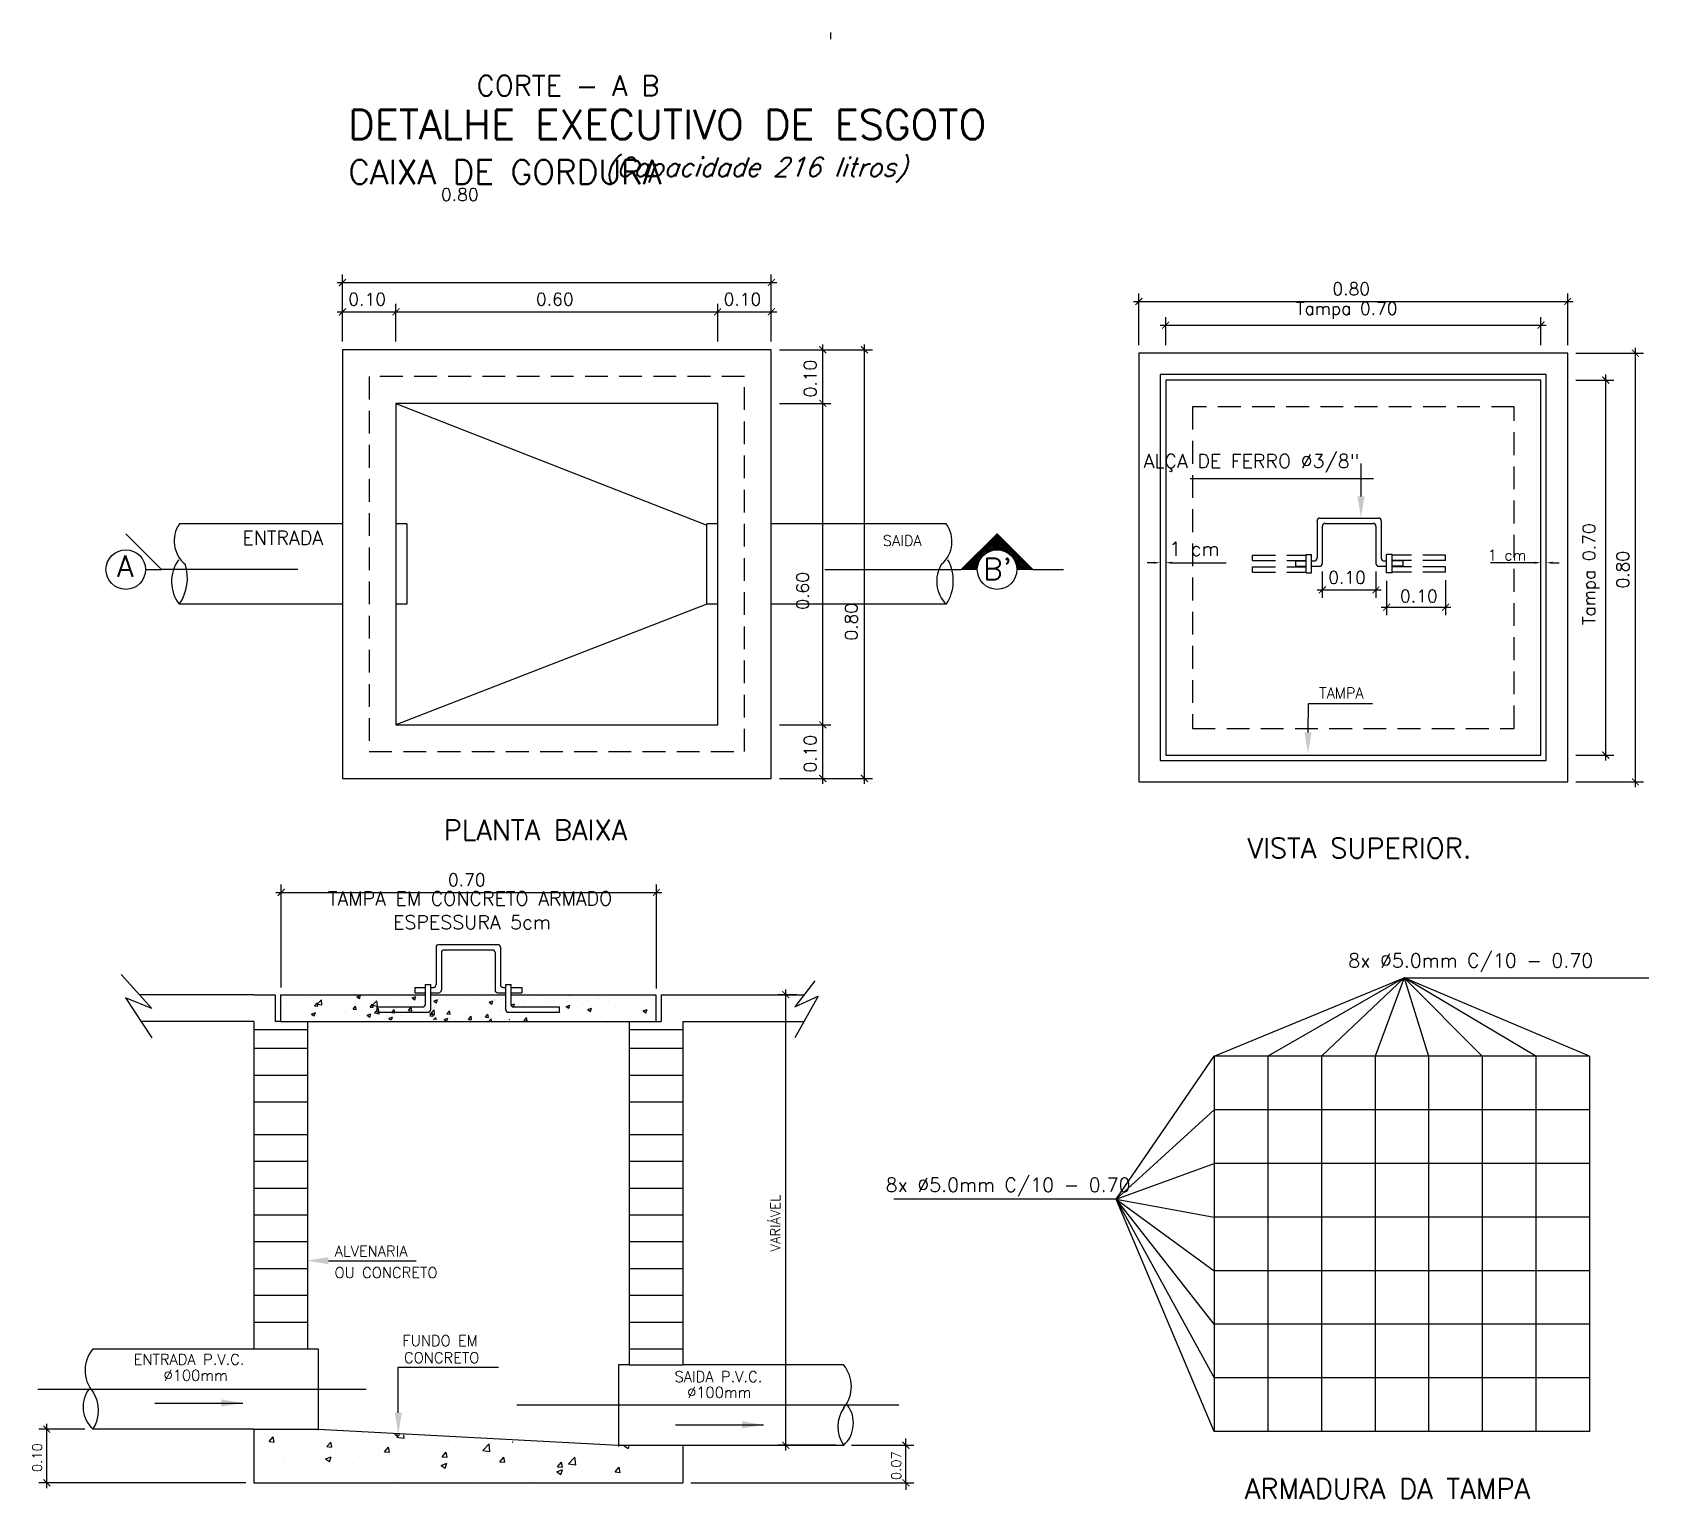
# Model space of a CAD drawing. Header units: millimetres. Extents: x 2993 to 6523, y 1057 to 2221.
# Drawn here: x 3041.17 to 3058.91, y 1082.82 to 1098.92 of the extents above; entities that cross this region are included whole.
import ezdxf
from ezdxf.enums import TextEntityAlignment as Align

# ---------------------------------------------------------------- set-up
doc = ezdxf.new("R2010")
doc.units = ezdxf.units.MM
doc.linetypes.add('CENTER2', pattern=[28.575, 19.05, -3.175, 3.175, -3.175])
doc.linetypes.add('HIDDEN', pattern=[0.375, 0.25, -0.125])
for name, color, linetype in [('A-LAYOUT', 7, 'Continuous'), ('DETALLHES_CAIXAS', 6, 'Continuous'), ('TXT_1', 2, 'Continuous'), ('TXT_2', 6, 'Continuous')]:
    doc.layers.add(name, color=color, linetype=linetype)
doc.styles.add('ADITIVOCAD', font='ROMANS.shx')
doc.styles.add('ROMANS', font='romans')

# ---------------------------------------------------------------- blocks, each defined once
blk = doc.blocks.new('*X131')
at = {"color": 0}
for p, q in [((101.59, 65.457), (101.923, 65.79)), ((101.608, 65.457), (101.932, 65.781)), ((101.626, 65.457), (101.941, 65.772)), ((101.643, 65.457), (101.95, 65.763)), ((101.661, 65.457), (101.958, 65.755)), ((101.847, 65.626), (101.967, 65.746)), ((101.966, 65.636), (101.866, 65.736)), ((101.874, 65.635), (101.976, 65.737)), ((101.993, 65.627), (101.875, 65.745)), ((102.035, 65.602), (101.884, 65.754)), ((102.198, 65.457), (101.893, 65.762)), ((101.897, 65.64), (101.985, 65.728)), ((102.216, 65.457), (101.901, 65.771)), ((102.233, 65.457), (101.91, 65.78)), ((102.251, 65.457), (101.919, 65.789)), ((101.759, 65.543), (101.716, 65.586)), ((101.765, 65.554), (101.725, 65.594)), ((101.772, 65.565), (101.733, 65.603)), ((101.78, 65.575), (101.742, 65.612)), ((101.788, 65.584), (101.751, 65.621)), ((101.797, 65.593), (101.76, 65.63)), ((101.807, 65.601), (101.769, 65.639)), ((101.817, 65.609), (101.778, 65.648)), ((101.827, 65.615), (101.787, 65.656)), ((101.839, 65.622), (101.795, 65.665)), ((101.851, 65.627), (101.804, 65.674)), ((101.864, 65.632), (101.813, 65.683)), ((101.878, 65.636), (101.822, 65.692)), ((101.892, 65.639), (101.831, 65.701)), ((101.908, 65.641), (101.84, 65.709)), ((101.925, 65.641), (101.848, 65.718)), ((101.944, 65.64), (101.857, 65.727)), ((101.916, 65.641), (101.994, 65.719)), ((101.933, 65.641), (102.003, 65.71)), ((101.949, 65.639), (102.011, 65.702)), ((101.964, 65.636), (102.02, 65.693)), ((101.978, 65.633), (102.029, 65.684)), ((101.991, 65.628), (102.038, 65.675)), ((102.003, 65.622), (102.047, 65.666)), ((102.015, 65.616), (102.056, 65.657)), ((102.025, 65.609), (102.065, 65.649)), ((102.036, 65.602), (102.073, 65.64)), ((102.045, 65.594), (102.082, 65.631)), ((102.054, 65.585), (102.091, 65.622)), ((102.062, 65.576), (102.1, 65.613)), ((102.07, 65.566), (102.109, 65.604)), ((102.077, 65.555), (102.118, 65.595)), ((102.084, 65.544), (102.126, 65.587)), ((102.09, 65.532), (102.135, 65.578)), ((101.597, 65.457), (101.592, 65.462)), ((101.615, 65.457), (101.601, 65.471)), ((101.632, 65.457), (101.61, 65.48)), ((101.65, 65.457), (101.619, 65.488)), ((101.668, 65.457), (101.627, 65.497)), ((101.685, 65.457), (101.636, 65.506)), ((101.703, 65.457), (101.645, 65.515)), ((101.721, 65.457), (101.654, 65.524)), ((101.737, 65.458), (101.663, 65.533)), ((101.738, 65.475), (101.672, 65.541)), ((101.679, 65.457), (101.753, 65.531)), ((101.74, 65.49), (101.68, 65.55)), ((101.744, 65.505), (101.689, 65.559)), ((101.696, 65.457), (101.744, 65.504)), ((101.748, 65.518), (101.698, 65.568)), ((101.753, 65.531), (101.707, 65.577)), ((101.714, 65.457), (101.739, 65.482)), ((101.732, 65.457), (101.737, 65.463)), ((102.18, 65.457), (102.067, 65.571)), ((102.163, 65.457), (102.092, 65.528)), ((102.095, 65.52), (102.144, 65.569)), ((102.099, 65.506), (102.153, 65.56)), ((102.145, 65.457), (102.1, 65.502)), ((102.102, 65.492), (102.162, 65.551)), ((102.127, 65.457), (102.104, 65.48)), ((102.105, 65.477), (102.171, 65.542)), ((102.106, 65.46), (102.179, 65.534)), ((102.109, 65.457), (102.106, 65.461)), ((102.121, 65.457), (102.188, 65.525)), ((102.138, 65.457), (102.197, 65.516)), ((102.156, 65.457), (102.206, 65.507)), ((102.174, 65.457), (102.215, 65.498)), ((102.191, 65.457), (102.224, 65.489)), ((102.209, 65.457), (102.232, 65.481)), ((102.227, 65.457), (102.241, 65.472)), ((102.244, 65.457), (102.25, 65.463))]:
    blk.add_line(p, q, dxfattribs=at)

msp = doc.modelspace()

# ---------------------------------------------------------------- linework, layer by layer
at = {"layer": 'A-LAYOUT', "linetype": 'ByBlock'}
for p, q in [((3049.932, 1098.915), (3049.932, 1098.839)), ((3044.516, 1096.169), (3049.34, 1096.169)), ((3044.575, 1095.52), (3044.575, 1096.257)), ((3049.281, 1095.52), (3049.281, 1096.257)), ((3053.255, 1095.961), (3058.078, 1095.961)), ((3053.314, 1095.482), (3053.314, 1096.049)), ((3058.019, 1095.482), (3058.019, 1096.049)), ((3044.516, 1095.848), (3045.222, 1095.848)), ((3044.575, 1095.52), (3044.575, 1095.936)), ((3045.105, 1095.848), (3048.751, 1095.848)), ((3045.163, 1095.52), (3045.163, 1095.936)), ((3045.163, 1095.52), (3045.163, 1095.936)), ((3048.634, 1095.848), (3049.34, 1095.848)), ((3048.693, 1095.52), (3048.693, 1095.936)), ((3048.693, 1095.52), (3048.693, 1095.936)), ((3049.281, 1095.52), (3049.281, 1095.936)), ((3053.608, 1095.482), (3053.608, 1095.79)), ((3057.725, 1095.482), (3057.725, 1095.79)), ((3053.549, 1095.701), (3057.784, 1095.701)), ((3049.369, 1095.432), (3049.934, 1095.432)), ((3049.369, 1095.432), (3050.391, 1095.432)), ((3049.845, 1094.785), (3049.845, 1095.49)), ((3050.303, 1090.667), (3050.303, 1095.49)), ((3058.761, 1090.629), (3058.761, 1095.452)), ((3058.107, 1095.393), (3058.849, 1095.393)), ((3058.107, 1095.099), (3058.524, 1095.099)), ((3058.436, 1090.923), (3058.436, 1095.158)), ((3049.845, 1091.255), (3049.845, 1094.902)), ((3049.369, 1094.843), (3049.934, 1094.843)), ((3049.369, 1094.843), (3049.934, 1094.843)), ((3053.477, 1093.094), (3053.406, 1093.094)), ((3053.678, 1093.094), (3053.749, 1093.094)), ((3053.749, 1093.094), (3054.273, 1093.094)), ((3055.326, 1092.996), (3055.326, 1092.707)), ((3055.915, 1092.996), (3055.915, 1092.707)), ((3057.582, 1093.094), (3057.171, 1093.094)), ((3057.653, 1093.094), (3057.582, 1093.094)), ((3057.854, 1093.094), (3057.925, 1093.094)), ((3055.268, 1092.795), (3055.973, 1092.795)), ((3056.032, 1092.896), (3056.032, 1092.518)), ((3056.679, 1092.902), (3056.679, 1092.518)), ((3055.973, 1092.606), (3056.738, 1092.606)), ((3049.845, 1090.667), (3049.845, 1091.373)), ((3049.369, 1091.314), (3049.934, 1091.314)), ((3049.369, 1091.314), (3049.934, 1091.314)), ((3058.107, 1090.982), (3058.524, 1090.982)), ((3049.369, 1090.726), (3049.934, 1090.726)), ((3049.369, 1090.726), (3050.391, 1090.726)), ((3058.107, 1090.688), (3058.849, 1090.688)), ((3043.845, 1089.475), (3048.08, 1089.475)), ((3043.904, 1088.43), (3043.904, 1089.563)), ((3048.021, 1088.421), (3048.021, 1089.563)), ((3049.557, 1088.352), (3049.351, 1088.352)), ((3049.44, 1083.348), (3049.44, 1088.411)), ((3041.75, 1083.583), (3041.244, 1083.583)), ((3041.332, 1082.936), (3041.332, 1083.642)), ((3049.985, 1083.407), (3049.351, 1083.407)), ((3050.161, 1083.407), (3050.846, 1083.407)), ((3050.758, 1083.407), (3050.758, 1083.483)), ((3050.758, 1082.995), (3050.758, 1083.407)), ((3043.515, 1082.995), (3041.244, 1082.995)), ((3048.397, 1082.995), (3050.846, 1082.995)), ((3050.758, 1082.995), (3050.758, 1082.919))]:
    msp.add_line(p, q, dxfattribs=at)
at = {"layer": 'A-LAYOUT'}
for p, q in [((3053.314, 1095.393), (3053.314, 1090.688)), ((3058.019, 1095.393), (3053.314, 1095.393)), ((3058.019, 1090.688), (3058.019, 1095.393)), ((3053.549, 1095.158), (3053.549, 1090.923)), ((3057.784, 1095.158), (3053.549, 1095.158)), ((3057.784, 1090.923), (3057.784, 1095.158)), ((3045.163, 1094.843), (3048.575, 1093.507)), ((3055.751, 1093.822), (3055.754, 1094.184)), ((3055.889, 1094.015), (3053.877, 1094.015)), ((3044.575, 1093.52), (3042.786, 1093.52)), ((3045.281, 1093.52), (3045.163, 1093.52)), ((3045.281, 1093.52), (3045.281, 1092.638)), ((3048.575, 1092.638), (3048.575, 1093.52)), ((3048.693, 1093.52), (3048.575, 1093.52)), ((3051.2, 1093.52), (3049.281, 1093.52)), ((3055.268, 1093.554), (3055.268, 1093.143)), ((3055.297, 1093.584), (3055.944, 1093.584)), ((3055.326, 1093.496), (3055.326, 1093.084)), ((3055.356, 1093.525), (3055.885, 1093.525)), ((3055.915, 1093.496), (3055.915, 1093.084)), ((3055.973, 1093.554), (3055.973, 1093.143)), ((3055.15, 1092.984), (3055.15, 1093.184)), ((3055.15, 1093.184), (3055.209, 1093.184)), ((3055.209, 1092.984), (3055.209, 1093.184)), ((3056.032, 1092.984), (3056.032, 1093.184)), ((3056.091, 1093.184), (3056.032, 1093.184)), ((3056.091, 1092.984), (3056.091, 1093.184)), ((3055.032, 1093.113), (3055.032, 1093.055)), ((3055.032, 1093.113), (3055.15, 1093.113)), ((3055.032, 1093.055), (3055.15, 1093.055)), ((3055.15, 1092.984), (3055.209, 1092.984)), ((3055.209, 1093.113), (3055.238, 1093.113)), ((3055.209, 1093.055), (3055.297, 1093.055)), ((3055.944, 1093.055), (3056.032, 1093.055)), ((3056.003, 1093.113), (3056.032, 1093.113)), ((3056.091, 1092.984), (3056.032, 1092.984)), ((3056.209, 1093.113), (3056.091, 1093.113)), ((3056.209, 1093.055), (3056.091, 1093.055)), ((3056.209, 1093.113), (3056.209, 1093.055)), ((3044.575, 1092.638), (3042.786, 1092.638)), ((3048.575, 1092.639), (3045.163, 1091.314)), ((3045.281, 1092.638), (3045.163, 1092.638)), ((3048.693, 1092.638), (3048.575, 1092.638)), ((3051.2, 1092.638), (3049.281, 1092.638)), ((3055.17, 1091.232), (3055.173, 1091.548)), ((3055.173, 1091.548), (3055.877, 1091.548)), ((3053.549, 1090.923), (3057.784, 1090.923)), ((3053.314, 1090.688), (3058.019, 1090.688)), ((3045.603, 1088.874), (3045.603, 1088.463)), ((3045.632, 1088.904), (3046.279, 1088.904)), ((3046.309, 1088.874), (3046.309, 1088.463)), ((3045.662, 1088.815), (3045.662, 1088.404)), ((3045.691, 1088.845), (3046.221, 1088.845)), ((3046.25, 1088.815), (3046.25, 1088.404)), ((3042.146, 1088.574), (3042.485, 1088.201)), ((3054.14, 1087.676), (3056.226, 1088.536)), ((3056.226, 1088.536), (3054.729, 1087.676)), ((3055.317, 1087.676), (3056.226, 1088.536)), ((3056.226, 1088.536), (3055.905, 1087.676)), ((3056.226, 1088.536), (3057.081, 1087.676)), ((3057.669, 1087.676), (3056.226, 1088.536)), ((3058.258, 1087.676), (3056.226, 1088.536)), ((3056.226, 1088.536), (3058.907, 1088.536)), ((3056.226, 1088.536), (3056.493, 1087.676)), ((3044.376, 1088.368), (3044.376, 1088.368)), ((3044.387, 1088.355), (3044.387, 1088.355)), ((3044.69, 1088.355), (3044.69, 1088.355)), ((3044.732, 1088.33), (3044.773, 1088.346)), ((3044.761, 1088.31), (3044.773, 1088.346)), ((3044.869, 1088.358), (3044.869, 1088.358)), ((3044.984, 1088.355), (3044.984, 1088.355)), ((3044.995, 1088.342), (3044.995, 1088.342)), ((3045.004, 1088.342), (3045.004, 1088.342)), ((3045.298, 1088.342), (3045.298, 1088.342)), ((3045.34, 1088.317), (3045.381, 1088.332)), ((3045.368, 1088.433), (3045.485, 1088.433)), ((3045.368, 1088.433), (3045.368, 1088.374)), ((3045.368, 1088.374), (3045.485, 1088.374)), ((3045.369, 1088.297), (3045.381, 1088.332)), ((3045.477, 1088.344), (3045.477, 1088.344)), ((3045.485, 1088.248), (3045.485, 1088.463)), ((3045.485, 1088.463), (3045.544, 1088.463)), ((3045.544, 1088.189), (3045.544, 1088.463)), ((3045.544, 1088.433), (3045.574, 1088.433)), ((3045.544, 1088.374), (3045.632, 1088.374)), ((3046.136, 1088.368), (3046.136, 1088.368)), ((3046.279, 1088.374), (3046.368, 1088.374)), ((3046.338, 1088.433), (3046.368, 1088.433)), ((3046.368, 1088.189), (3046.368, 1088.463)), ((3046.368, 1088.463), (3046.426, 1088.463)), ((3046.369, 1088.367), (3046.369, 1088.367)), ((3046.426, 1088.248), (3046.426, 1088.463)), ((3046.426, 1088.433), (3046.544, 1088.433)), ((3046.426, 1088.374), (3046.544, 1088.374)), ((3046.45, 1088.355), (3046.45, 1088.355)), ((3046.544, 1088.433), (3046.544, 1088.374)), ((3046.744, 1088.355), (3046.744, 1088.355)), ((3046.764, 1088.341), (3046.764, 1088.341)), ((3046.977, 1088.353), (3046.977, 1088.353)), ((3047.058, 1088.341), (3047.058, 1088.341)), ((3047.234, 1088.347), (3047.234, 1088.347)), ((3047.842, 1088.334), (3047.842, 1088.334)), ((3049.76, 1088.506), (3049.539, 1088.218)), ((3049.539, 1088.218), (3049.794, 1088.336)), ((3049.794, 1088.336), (3049.539, 1087.878)), ((3042.485, 1088.201), (3042.197, 1088.319)), ((3042.197, 1088.319), (3042.485, 1087.878)), ((3043.965, 1088.234), (3043.965, 1088.234)), ((3044.017, 1088.307), (3044.017, 1088.307)), ((3044.124, 1088.211), (3044.124, 1088.211)), ((3044.164, 1088.326), (3044.164, 1088.326)), ((3044.237, 1088.14), (3044.279, 1088.156)), ((3044.262, 1088.272), (3044.262, 1088.272)), ((3044.267, 1088.12), (3044.279, 1088.156)), ((3044.27, 1088.23), (3044.298, 1088.264)), ((3044.27, 1088.23), (3044.305, 1088.227)), ((3044.298, 1088.25), (3044.344, 1088.297)), ((3044.305, 1088.227), (3044.298, 1088.264)), ((3044.298, 1088.25), (3044.351, 1088.242)), ((3044.351, 1088.242), (3044.344, 1088.297)), ((3044.467, 1088.27), (3044.467, 1088.27)), ((3044.567, 1088.316), (3044.567, 1088.316)), ((3044.573, 1088.221), (3044.573, 1088.221)), ((3044.604, 1088.172), (3044.604, 1088.172)), ((3044.625, 1088.293), (3044.625, 1088.293)), ((3044.692, 1088.193), (3044.72, 1088.227)), ((3044.692, 1088.193), (3044.727, 1088.19)), ((3044.727, 1088.19), (3044.72, 1088.227)), ((3044.732, 1088.33), (3044.761, 1088.31)), ((3044.733, 1088.198), (3044.733, 1088.198)), ((3044.751, 1088.192), (3044.751, 1088.192)), ((3044.772, 1088.313), (3044.772, 1088.313)), ((3044.81, 1088.329), (3044.81, 1088.329)), ((3044.862, 1088.162), (3044.862, 1088.162)), ((3044.87, 1088.259), (3044.87, 1088.259)), ((3044.878, 1088.217), (3044.906, 1088.25)), ((3044.878, 1088.217), (3044.913, 1088.214)), ((3044.913, 1088.214), (3044.906, 1088.25)), ((3044.907, 1088.236), (3044.952, 1088.284)), ((3044.907, 1088.236), (3044.959, 1088.228)), ((3044.926, 1088.152), (3044.972, 1088.2)), ((3044.951, 1088.2), (3044.951, 1088.2)), ((3044.959, 1088.228), (3044.952, 1088.284)), ((3044.956, 1088.219), (3045.456, 1088.219)), ((3044.956, 1088.16), (3044.956, 1088.219)), ((3044.956, 1088.16), (3045.515, 1088.16)), ((3044.978, 1088.144), (3044.972, 1088.2)), ((3044.974, 1088.221), (3044.974, 1088.221)), ((3045.076, 1088.256), (3045.076, 1088.256)), ((3045.113, 1088.156), (3045.142, 1088.19)), ((3045.113, 1088.156), (3045.149, 1088.153)), ((3045.149, 1088.153), (3045.142, 1088.19)), ((3045.159, 1088.199), (3045.159, 1088.199)), ((3045.175, 1088.303), (3045.175, 1088.303)), ((3045.212, 1088.159), (3045.212, 1088.159)), ((3045.294, 1088.258), (3045.294, 1088.258)), ((3045.3, 1088.18), (3045.328, 1088.214)), ((3045.3, 1088.18), (3045.335, 1088.177)), ((3045.335, 1088.177), (3045.328, 1088.214)), ((3045.34, 1088.317), (3045.369, 1088.297)), ((3045.359, 1088.178), (3045.359, 1088.178)), ((3045.419, 1088.315), (3045.419, 1088.315)), ((3045.465, 1088.244), (3045.465, 1088.244)), ((3045.493, 1088.289), (3045.493, 1088.289)), ((3045.534, 1088.139), (3045.58, 1088.187)), ((3045.56, 1088.186), (3045.56, 1088.186)), ((3045.577, 1088.283), (3045.618, 1088.299)), ((3045.577, 1088.283), (3045.606, 1088.263)), ((3045.587, 1088.131), (3045.58, 1088.187)), ((3045.582, 1088.208), (3045.582, 1088.208)), ((3045.606, 1088.263), (3045.618, 1088.299)), ((3045.612, 1088.329), (3045.612, 1088.329)), ((3045.632, 1088.315), (3045.632, 1088.315)), ((3045.637, 1088.317), (3045.637, 1088.317)), ((3045.715, 1088.319), (3045.715, 1088.319)), ((3045.722, 1088.143), (3045.75, 1088.177)), ((3045.757, 1088.14), (3045.75, 1088.177)), ((3045.767, 1088.285), (3045.767, 1088.285)), ((3045.767, 1088.186), (3045.767, 1088.186)), ((3045.903, 1088.245), (3045.903, 1088.245)), ((3045.946, 1088.302), (3045.946, 1088.302)), ((3046.073, 1088.23), (3046.073, 1088.23)), ((3046.101, 1088.276), (3046.101, 1088.276)), ((3046.185, 1088.269), (3046.226, 1088.285)), ((3046.185, 1088.269), (3046.214, 1088.25)), ((3046.205, 1088.17), (3046.205, 1088.17)), ((3046.214, 1088.25), (3046.226, 1088.285)), ((3046.24, 1088.302), (3046.24, 1088.302)), ((3046.246, 1088.304), (3046.246, 1088.304)), ((3046.26, 1088.289), (3046.26, 1088.289)), ((3046.291, 1088.173), (3046.291, 1088.173)), ((3046.302, 1088.184), (3046.302, 1088.184)), ((3046.323, 1088.305), (3046.323, 1088.305)), ((3046.358, 1088.205), (3046.358, 1088.205)), ((3046.362, 1088.171), (3046.362, 1088.171)), ((3046.375, 1088.272), (3046.375, 1088.272)), ((3046.397, 1088.16), (3046.956, 1088.16)), ((3046.422, 1088.236), (3046.463, 1088.251)), ((3046.422, 1088.236), (3046.451, 1088.216)), ((3046.451, 1088.216), (3046.463, 1088.251)), ((3046.456, 1088.219), (3046.956, 1088.219)), ((3046.548, 1088.229), (3046.548, 1088.229)), ((3046.554, 1088.289), (3046.554, 1088.289)), ((3046.574, 1088.276), (3046.574, 1088.276)), ((3046.664, 1088.212), (3046.664, 1088.212)), ((3046.674, 1088.233), (3046.674, 1088.233)), ((3046.813, 1088.157), (3046.813, 1088.157)), ((3046.821, 1088.252), (3046.821, 1088.252)), ((3046.868, 1088.276), (3046.868, 1088.276)), ((3046.888, 1088.262), (3046.888, 1088.262)), ((3046.891, 1088.288), (3046.891, 1088.288)), ((3046.91, 1088.171), (3046.91, 1088.171)), ((3046.956, 1088.16), (3046.956, 1088.219)), ((3046.961, 1088.25), (3046.961, 1088.25)), ((3046.97, 1088.158), (3046.97, 1088.158)), ((3047.03, 1088.222), (3047.071, 1088.238)), ((3047.03, 1088.222), (3047.06, 1088.203)), ((3047.044, 1088.282), (3047.044, 1088.282)), ((3047.06, 1088.203), (3047.071, 1088.238)), ((3047.078, 1088.328), (3047.078, 1088.328)), ((3047.156, 1088.216), (3047.156, 1088.216)), ((3047.182, 1088.262), (3047.182, 1088.262)), ((3047.202, 1088.249), (3047.202, 1088.249)), ((3047.267, 1088.294), (3047.267, 1088.294)), ((3047.267, 1088.189), (3047.309, 1088.204)), ((3047.267, 1088.189), (3047.297, 1088.169)), ((3047.272, 1088.199), (3047.272, 1088.199)), ((3047.282, 1088.22), (3047.282, 1088.22)), ((3047.297, 1088.169), (3047.309, 1088.204)), ((3047.372, 1088.328), (3047.372, 1088.328)), ((3047.392, 1088.315), (3047.392, 1088.315)), ((3047.415, 1088.331), (3047.415, 1088.331)), ((3047.429, 1088.239), (3047.429, 1088.239)), ((3047.496, 1088.249), (3047.496, 1088.249)), ((3047.499, 1088.275), (3047.499, 1088.275)), ((3047.569, 1088.237), (3047.569, 1088.237)), ((3047.652, 1088.268), (3047.652, 1088.268)), ((3047.686, 1088.315), (3047.686, 1088.315)), ((3047.81, 1088.236), (3047.81, 1088.236)), ((3047.875, 1088.281), (3047.875, 1088.281)), ((3047.876, 1088.175), (3047.917, 1088.191)), ((3047.876, 1088.175), (3047.905, 1088.155)), ((3047.905, 1088.155), (3047.917, 1088.191)), ((3048, 1088.301), (3048, 1088.301)), ((3048.023, 1088.317), (3048.023, 1088.317)), ((3044.01, 1088.094), (3044.01, 1088.094)), ((3044.135, 1088.148), (3044.135, 1088.148)), ((3044.232, 1088.123), (3044.232, 1088.123)), ((3044.237, 1088.14), (3044.267, 1088.12)), ((3044.265, 1088.082), (3044.265, 1088.082)), ((3044.449, 1088.135), (3044.449, 1088.135)), ((3044.56, 1088.12), (3044.56, 1088.12)), ((3044.608, 1088.141), (3044.608, 1088.141)), ((3044.618, 1088.081), (3044.618, 1088.081)), ((3044.743, 1088.135), (3044.743, 1088.135)), ((3044.763, 1088.122), (3044.763, 1088.122)), ((3044.841, 1088.11), (3044.841, 1088.11)), ((3044.845, 1088.127), (3044.887, 1088.143)), ((3044.845, 1088.127), (3044.875, 1088.107)), ((3044.873, 1088.068), (3044.873, 1088.068)), ((3044.875, 1088.107), (3044.887, 1088.143)), ((3044.926, 1088.152), (3044.978, 1088.144)), ((3045.057, 1088.122), (3045.057, 1088.122)), ((3045.077, 1088.109), (3045.077, 1088.109)), ((3045.083, 1088.093), (3045.124, 1088.109)), ((3045.083, 1088.093), (3045.105, 1088.078)), ((3045.113, 1088.078), (3045.124, 1088.109)), ((3045.168, 1088.107), (3045.168, 1088.107)), ((3045.216, 1088.127), (3045.216, 1088.127)), ((3045.371, 1088.109), (3045.371, 1088.109)), ((3045.47, 1088.148), (3045.47, 1088.148)), ((3045.534, 1088.139), (3045.587, 1088.131)), ((3045.535, 1088.119), (3045.564, 1088.153)), ((3045.535, 1088.119), (3045.571, 1088.116)), ((3045.561, 1088.087), (3045.561, 1088.087)), ((3045.571, 1088.116), (3045.564, 1088.153)), ((3045.576, 1088.078), (3045.6, 1088.103)), ((3045.603, 1088.078), (3045.6, 1088.103)), ((3045.685, 1088.095), (3045.685, 1088.095)), ((3045.691, 1088.08), (3045.732, 1088.096)), ((3045.691, 1088.08), (3045.713, 1088.065)), ((3045.705, 1088.082), (3045.705, 1088.082)), ((3045.722, 1088.143), (3045.757, 1088.14)), ((3045.722, 1088.065), (3045.732, 1088.095)), ((3045.759, 1088.089), (3045.759, 1088.089)), ((3045.862, 1088.111), (3045.862, 1088.111)), ((3045.932, 1088.135), (3045.932, 1088.135)), ((3045.957, 1088.082), (3045.986, 1088.116)), ((3045.957, 1088.082), (3045.992, 1088.079)), ((3045.992, 1088.079), (3045.986, 1088.116)), ((3046.144, 1088.106), (3046.172, 1088.14)), ((3046.144, 1088.106), (3046.179, 1088.103)), ((3046.169, 1088.073), (3046.169, 1088.073)), ((3046.179, 1088.103), (3046.172, 1088.14)), ((3046.184, 1088.065), (3046.208, 1088.089)), ((3046.211, 1088.065), (3046.208, 1088.089)), ((3046.313, 1088.069), (3046.313, 1088.069)), ((3046.368, 1088.076), (3046.368, 1088.076)), ((3046.406, 1088.078), (3046.407, 1088.079)), ((3046.408, 1088.078), (3046.407, 1088.079)), ((3046.47, 1088.098), (3046.47, 1088.098)), ((3046.54, 1088.122), (3046.54, 1088.122)), ((3046.565, 1088.069), (3046.594, 1088.103)), ((3046.565, 1088.069), (3046.601, 1088.066)), ((3046.601, 1088.066), (3046.594, 1088.103)), ((3047.015, 1088.065), (3047.016, 1088.066)), ((3047.016, 1088.065), (3047.016, 1088.066)), ((3047.259, 1088.098), (3047.259, 1088.098)), ((3047.26, 1088.099), (3047.26, 1088.099)), ((3047.408, 1088.118), (3047.408, 1088.118)), ((3047.868, 1088.085), (3047.868, 1088.085)), ((3047.868, 1088.085), (3047.868, 1088.085)), ((3048.016, 1088.105), (3048.016, 1088.105)), ((3053.063, 1086.108), (3054.14, 1087.676)), ((3054.14, 1087.088), (3053.063, 1086.108)), ((3053.063, 1086.108), (3054.14, 1086.5)), ((3053.063, 1086.108), (3050.624, 1086.108)), ((3054.14, 1084.735), (3053.063, 1086.108)), ((3053.063, 1086.108), (3054.14, 1085.323)), ((3054.14, 1083.559), (3053.063, 1086.108)), ((3053.063, 1086.108), (3054.14, 1084.147)), ((3053.063, 1086.108), (3054.14, 1085.911)), ((3044.422, 1085.433), (3045.386, 1085.433)), ((3041.839, 1084.466), (3043.603, 1084.466)), ((3044.191, 1084.466), (3044.309, 1084.466)), ((3044.309, 1084.466), (3044.309, 1083.572)), ((3045.188, 1083.764), (3045.188, 1084.264)), ((3045.188, 1084.264), (3046.287, 1084.264)), ((3047.603, 1084.289), (3047.603, 1083.395)), ((3047.72, 1084.289), (3047.603, 1084.289)), ((3050.073, 1084.289), (3048.309, 1084.289)), ((3042.518, 1083.871), (3043.483, 1083.871)), ((3043.603, 1083.583), (3041.839, 1083.583)), ((3043.907, 1083.583), (3043.908, 1083.583)), ((3043.908, 1083.583), (3043.908, 1083.583)), ((3044.391, 1083.57), (3044.391, 1083.57)), ((3044.541, 1083.55), (3044.541, 1083.55)), ((3048.231, 1083.632), (3049.195, 1083.631)), ((3043.772, 1083.447), (3043.814, 1083.498)), ((3043.772, 1083.447), (3043.825, 1083.443)), ((3043.825, 1083.443), (3043.814, 1083.498)), ((3043.945, 1083.513), (3043.945, 1083.513)), ((3043.986, 1083.477), (3043.986, 1083.477)), ((3044.207, 1083.506), (3044.207, 1083.506)), ((3044.405, 1083.392), (3044.447, 1083.443)), ((3044.405, 1083.392), (3044.457, 1083.387)), ((3044.458, 1083.387), (3044.447, 1083.442)), ((3044.959, 1083.439), (3044.959, 1083.439)), ((3045.038, 1083.336), (3045.08, 1083.387)), ((3045.09, 1083.332), (3045.08, 1083.387)), ((3045.152, 1083.528), (3045.176, 1083.512)), ((3045.174, 1083.497), (3045.2, 1083.525)), ((3045.174, 1083.497), (3045.252, 1083.485)), ((3045.176, 1083.512), (3045.181, 1083.526)), ((3045.252, 1083.485), (3045.248, 1083.522)), ((3045.291, 1083.404), (3045.291, 1083.404)), ((3045.737, 1083.461), (3045.737, 1083.461)), ((3045.978, 1083.422), (3045.978, 1083.422)), ((3046.115, 1083.351), (3046.184, 1083.423)), ((3046.194, 1083.339), (3046.184, 1083.423)), ((3046.199, 1083.451), (3046.199, 1083.451)), ((3046.199, 1083.422), (3046.199, 1083.422)), ((3046.439, 1083.444), (3046.444, 1083.441)), ((3046.444, 1083.441), (3046.445, 1083.444)), ((3047.668, 1083.4), (3047.685, 1083.407)), ((3047.668, 1083.4), (3047.712, 1083.371)), ((3047.712, 1083.371), (3047.72, 1083.396)), ((3048.309, 1083.407), (3050.073, 1083.407)), ((3043.748, 1083.244), (3043.748, 1083.244)), ((3043.93, 1083.262), (3043.93, 1083.262)), ((3043.934, 1083.22), (3043.934, 1083.22)), ((3044.033, 1083.342), (3044.033, 1083.342)), ((3044.219, 1083.224), (3044.219, 1083.224)), ((3044.309, 1083.202), (3044.309, 1083.202)), ((3044.38, 1083.276), (3044.38, 1083.276)), ((3044.391, 1083.257), (3044.452, 1083.281)), ((3044.391, 1083.257), (3044.435, 1083.228)), ((3044.435, 1083.227), (3044.453, 1083.281)), ((3044.444, 1083.351), (3044.444, 1083.351)), ((3044.504, 1083.323), (3044.504, 1083.323)), ((3044.69, 1083.204), (3044.69, 1083.204)), ((3044.838, 1083.342), (3044.838, 1083.342)), ((3044.866, 1083.275), (3044.866, 1083.275)), ((3044.975, 1083.303), (3044.975, 1083.303)), ((3045.038, 1083.336), (3045.09, 1083.332)), ((3045.087, 1083.305), (3045.087, 1083.305)), ((3045.17, 1083.245), (3045.17, 1083.245)), ((3045.421, 1083.349), (3045.421, 1083.349)), ((3045.446, 1083.283), (3045.446, 1083.283)), ((3045.659, 1083.186), (3045.72, 1083.21)), ((3045.67, 1083.281), (3045.713, 1083.332)), ((3045.67, 1083.281), (3045.723, 1083.277)), ((3045.685, 1083.333), (3045.685, 1083.333)), ((3045.703, 1083.157), (3045.72, 1083.21)), ((3045.723, 1083.276), (3045.713, 1083.332)), ((3045.917, 1083.263), (3045.917, 1083.263)), ((3046.115, 1083.351), (3046.194, 1083.339)), ((3046.184, 1083.233), (3046.184, 1083.233)), ((3046.303, 1083.226), (3046.346, 1083.276)), ((3046.303, 1083.226), (3046.356, 1083.221)), ((3046.356, 1083.221), (3046.346, 1083.276)), ((3046.388, 1083.243), (3046.388, 1083.243)), ((3046.637, 1083.296), (3046.637, 1083.296)), ((3046.858, 1083.22), (3046.858, 1083.22)), ((3046.859, 1083.223), (3046.859, 1083.223)), ((3046.936, 1083.17), (3046.979, 1083.221)), ((3046.989, 1083.166), (3046.979, 1083.221)), ((3047.051, 1083.201), (3047.051, 1083.201)), ((3047.057, 1083.205), (3047.126, 1083.277)), ((3047.057, 1083.205), (3047.135, 1083.193)), ((3047.079, 1083.249), (3047.079, 1083.249)), ((3047.083, 1083.352), (3047.083, 1083.352)), ((3047.135, 1083.193), (3047.126, 1083.277)), ((3047.33, 1083.203), (3047.33, 1083.203)), ((3047.413, 1083.293), (3047.413, 1083.293)), ((3047.565, 1083.29), (3047.565, 1083.29)), ((3043.754, 1083.129), (3043.754, 1083.129)), ((3043.975, 1083.158), (3043.975, 1083.158)), ((3044.141, 1083.068), (3044.141, 1083.068)), ((3044.656, 1083.157), (3044.656, 1083.157)), ((3044.828, 1083.049), (3044.828, 1083.049)), ((3045.161, 1083.184), (3045.161, 1083.184)), ((3045.281, 1083.111), (3045.281, 1083.111)), ((3045.632, 1083.164), (3045.632, 1083.164)), ((3045.659, 1083.186), (3045.703, 1083.157)), ((3045.726, 1083.167), (3045.726, 1083.167)), ((3045.746, 1083.074), (3045.746, 1083.074)), ((3045.967, 1083.103), (3045.967, 1083.103)), ((3046.022, 1083.025), (3046.022, 1083.025)), ((3046.103, 1083.144), (3046.103, 1083.144)), ((3046.301, 1083.147), (3046.301, 1083.147)), ((3046.536, 1083.113), (3046.536, 1083.113)), ((3046.574, 1083.124), (3046.574, 1083.124)), ((3046.927, 1083.116), (3046.988, 1083.14)), ((3046.927, 1083.116), (3046.97, 1083.086)), ((3046.936, 1083.17), (3046.989, 1083.166)), ((3046.971, 1083.086), (3046.988, 1083.139)), ((3047.045, 1083.105), (3047.045, 1083.105)), ((3047.072, 1083.058), (3047.072, 1083.058)), ((3047.516, 1083.085), (3047.516, 1083.085)), ((3047.531, 1083.124), (3047.531, 1083.124)), ((3047.569, 1083.115), (3047.611, 1083.166)), ((3047.569, 1083.115), (3047.622, 1083.11)), ((3047.622, 1083.11), (3047.611, 1083.166)), ((3043.708, 1082.995), (3043.711, 1082.996)), ((3043.711, 1082.995), (3043.711, 1082.996)), ((3045.189, 1083.001), (3045.189, 1083.001)), ((3046.627, 1083.002), (3046.627, 1083.002))]:
    msp.add_line(p, q, dxfattribs=at)
at = {"layer": 'A-LAYOUT', "linetype": 'HIDDEN'}
for p, q in [((3044.869, 1095.137), (3044.869, 1091.02)), ((3048.987, 1095.137), (3044.869, 1095.137)), ((3048.987, 1091.02), (3048.987, 1095.137)), ((3053.902, 1094.805), (3053.902, 1091.276)), ((3057.431, 1094.805), (3053.902, 1094.805)), ((3057.431, 1091.276), (3057.431, 1094.805)), ((3054.562, 1093.119), (3054.562, 1093.178)), ((3054.562, 1093.178), (3055.15, 1093.178)), ((3056.679, 1093.178), (3056.091, 1093.178)), ((3056.679, 1093.119), (3056.679, 1093.178)), ((3054.562, 1093.119), (3055.15, 1093.119)), ((3054.562, 1092.99), (3054.562, 1093.049)), ((3054.562, 1093.049), (3055.15, 1093.049)), ((3054.562, 1092.99), (3055.15, 1092.99)), ((3056.679, 1093.119), (3056.091, 1093.119)), ((3056.679, 1093.049), (3056.091, 1093.049)), ((3056.679, 1092.99), (3056.091, 1092.99)), ((3056.679, 1092.99), (3056.679, 1093.049)), ((3053.902, 1091.276), (3057.431, 1091.276)), ((3044.869, 1091.02), (3048.987, 1091.02))]:
    msp.add_line(p, q, dxfattribs=at)
at = {"layer": 'A-LAYOUT', "linetype": 'CENTER2'}
for p, q in [((3041.232, 1084.024), (3044.835, 1084.024)), ((3050.679, 1083.848), (3046.488, 1083.848))]:
    msp.add_line(p, q, dxfattribs=at)
at = {"layer": 'A-LAYOUT', "linetype": 'ByBlock', "const_width": 0.0115}
for points in [[(3044.614, 1096.207), (3044.537, 1096.131)], [(3049.243, 1096.131), (3049.319, 1096.207)], [(3053.352, 1095.999), (3053.275, 1095.923)], [(3057.981, 1095.923), (3058.057, 1095.999)], [(3044.614, 1095.886), (3044.537, 1095.809)], [(3045.202, 1095.886), (3045.125, 1095.809)], [(3045.125, 1095.809), (3045.202, 1095.886)], [(3048.731, 1095.886), (3048.654, 1095.809)], [(3048.654, 1095.809), (3048.731, 1095.886)], [(3049.243, 1095.809), (3049.319, 1095.886)], [(3053.646, 1095.74), (3053.569, 1095.663)], [(3057.687, 1095.663), (3057.763, 1095.74)], [(3049.884, 1095.393), (3049.807, 1095.47)], [(3050.341, 1095.393), (3050.264, 1095.47)], [(3058.799, 1095.355), (3058.723, 1095.432)], [(3058.474, 1095.061), (3058.398, 1095.137)], [(3049.884, 1094.805), (3049.807, 1094.882)], [(3049.807, 1094.882), (3049.884, 1094.805)], [(3055.365, 1092.833), (3055.288, 1092.757)], [(3055.876, 1092.757), (3055.953, 1092.833)], [(3056.07, 1092.644), (3055.994, 1092.568)], [(3056.641, 1092.568), (3056.717, 1092.644)], [(3049.807, 1091.352), (3049.884, 1091.276)], [(3049.884, 1091.276), (3049.807, 1091.352)], [(3058.398, 1091.02), (3058.474, 1090.944)], [(3049.807, 1090.764), (3049.884, 1090.688)], [(3050.264, 1090.764), (3050.341, 1090.688)], [(3058.723, 1090.726), (3058.799, 1090.65)], [(3043.942, 1089.513), (3043.866, 1089.437)], [(3047.983, 1089.437), (3048.059, 1089.513)], [(3049.478, 1088.314), (3049.401, 1088.391)], [(3041.37, 1083.545), (3041.294, 1083.622)], [(3049.401, 1083.445), (3049.478, 1083.369)], [(3050.72, 1083.445), (3050.796, 1083.369)], [(3041.294, 1083.033), (3041.37, 1082.957)], [(3050.796, 1082.957), (3050.72, 1083.033)]]:
    msp.add_lwpolyline(points, dxfattribs=at)
at = {"layer": 'A-LAYOUT'}
for centre, radius, start, end in [((3043.062, 1093.333), 0.333, 145.9888, 230.0652), ((3050.932, 1093.327), 0.331, 311.1401, 35.7291), ((3055.297, 1093.554), 0.0294, 90, 180), ((3055.356, 1093.496), 0.0294, 90, 180), ((3055.885, 1093.496), 0.0294, 0, 90), ((3055.944, 1093.554), 0.0294, 360, 90), ((3043.109, 1092.887), 0.409, 144.5889, 217.6466), ((3050.805, 1092.897), 0.473, 326.7098, 28.8397), ((3055.238, 1093.143), 0.0294, 270, 0), ((3056.003, 1093.143), 0.0294, 180, 270), ((3042.38, 1092.92), 0.494, 325.2216, 18.6581), ((3051.451, 1092.89), 0.356, 148.1249, 225.0838), ((3055.297, 1093.084), 0.0294, 270, 0), ((3055.944, 1093.084), 0.0294, 180, 270), ((3045.632, 1088.874), 0.0294, 90, 180), ((3046.279, 1088.874), 0.0294, 360, 90), ((3045.691, 1088.815), 0.0294, 90, 180), ((3046.221, 1088.815), 0.0294, 0, 90), ((3045.574, 1088.463), 0.0294, 270, 0), ((3045.632, 1088.404), 0.0294, 270, 0), ((3046.279, 1088.404), 0.0294, 180, 270), ((3046.338, 1088.463), 0.0294, 180, 270), ((3045.456, 1088.248), 0.0294, 270, 0), ((3045.515, 1088.189), 0.0294, 270, 0), ((3046.397, 1088.189), 0.0294, 180, 270), ((3046.456, 1088.248), 0.0294, 180, 270), ((3042.114, 1084.23), 0.363, 139.479, 220.1167), ((3049.797, 1084.053), 0.363, 319.8833, 40.521), ((3042.06, 1083.828), 0.33, 142.6939, 227.8378), ((3041.531, 1083.789), 0.369, 326.2599, 34.1998), ((3050.38, 1083.612), 0.369, 145.8002, 213.7401), ((3049.852, 1083.651), 0.33, 312.1622, 37.3061)]:
    msp.add_arc(centre, radius, start, end, dxfattribs=at)
for points in [[(3055.79, 1093.822), (3055.712, 1093.822), (3055.749, 1093.587)], [(3055.209, 1091.232), (3055.131, 1091.233), (3055.168, 1090.997)], [(3044.422, 1085.394), (3044.422, 1085.472), (3044.187, 1085.433)], [(3043.247, 1083.91), (3043.247, 1083.832), (3043.483, 1083.871)], [(3045.227, 1083.764), (3045.149, 1083.764), (3045.188, 1083.529)], [(3048.96, 1083.671), (3048.96, 1083.592), (3049.195, 1083.631)]]:
    msp.add_solid(points, dxfattribs=at)
at = {"layer": 'A-LAYOUT', "linetype": 'ByBlock'}
for points in [[(3053.477, 1093.105), (3053.477, 1093.082), (3053.547, 1093.094)], [(3053.678, 1093.105), (3053.678, 1093.082), (3053.608, 1093.094)], [(3057.654, 1093.105), (3057.654, 1093.082), (3057.725, 1093.094)], [(3057.854, 1093.105), (3057.854, 1093.082), (3057.784, 1093.094)]]:
    msp.add_solid(points, dxfattribs=at)
at = {"layer": 'DETALLHES_CAIXAS'}
for p, q in [((3044.575, 1095.432), (3044.575, 1090.726)), ((3049.281, 1095.432), (3044.575, 1095.432)), ((3049.281, 1090.726), (3049.281, 1095.432)), ((3053.608, 1095.099), (3053.608, 1090.982)), ((3057.725, 1095.099), (3053.608, 1095.099)), ((3057.725, 1090.982), (3057.725, 1095.099)), ((3045.163, 1094.843), (3045.163, 1091.314)), ((3048.693, 1094.843), (3045.163, 1094.843)), ((3048.693, 1091.314), (3048.693, 1094.843)), ((3045.163, 1091.314), (3048.693, 1091.314)), ((3053.608, 1090.982), (3057.725, 1090.982)), ((3044.575, 1090.726), (3049.281, 1090.726)), ((3043.603, 1088.352), (3042.347, 1088.352)), ((3043.603, 1088.352), (3043.839, 1088.352)), ((3043.839, 1088.352), (3043.839, 1088.058)), ((3043.897, 1088.352), (3045.485, 1088.352)), ((3043.897, 1088.352), (3043.897, 1088.058)), ((3045.544, 1088.352), (3046.368, 1088.352)), ((3046.132, 1088.352), (3046.368, 1088.352)), ((3046.426, 1088.352), (3048.014, 1088.352)), ((3048.014, 1088.352), (3048.014, 1088.058)), ((3048.074, 1088.352), (3048.309, 1088.352)), ((3048.074, 1088.352), (3048.074, 1088.058)), ((3048.309, 1088.352), (3049.646, 1088.352)), ((3043.603, 1088.058), (3042.36, 1088.058)), ((3043.603, 1088.058), (3043.603, 1086.23)), ((3043.897, 1088.058), (3043.839, 1088.058)), ((3043.897, 1088.058), (3048.014, 1088.058)), ((3044.191, 1088.058), (3044.191, 1086.23)), ((3047.72, 1088.058), (3047.72, 1086.23)), ((3048.014, 1088.058), (3048.074, 1088.058)), ((3048.309, 1088.058), (3048.309, 1086.23)), ((3048.309, 1088.058), (3049.646, 1088.058)), ((3043.603, 1087.97), (3044.191, 1087.97)), ((3047.72, 1087.97), (3048.309, 1087.97)), ((3043.603, 1087.764), (3044.191, 1087.764)), ((3047.72, 1087.764), (3048.309, 1087.764)), ((3054.14, 1087.676), (3054.14, 1083.559)), ((3058.258, 1087.676), (3054.14, 1087.676)), ((3054.729, 1087.676), (3054.729, 1083.559)), ((3055.317, 1087.676), (3055.317, 1083.559)), ((3055.905, 1087.676), (3055.905, 1083.559)), ((3056.493, 1087.676), (3056.493, 1083.559)), ((3057.081, 1087.676), (3057.081, 1083.559)), ((3057.669, 1087.676), (3057.669, 1083.559)), ((3058.258, 1087.676), (3058.258, 1083.559)), ((3043.603, 1087.47), (3044.191, 1087.47)), ((3047.72, 1087.47), (3048.309, 1087.47)), ((3043.603, 1087.176), (3044.191, 1087.176)), ((3047.72, 1087.176), (3048.309, 1087.176)), ((3058.258, 1087.088), (3054.14, 1087.088)), ((3043.603, 1086.818), (3044.191, 1086.818)), ((3047.72, 1086.818), (3048.309, 1086.818)), ((3043.603, 1086.524), (3044.191, 1086.524)), ((3047.72, 1086.524), (3048.309, 1086.524)), ((3058.258, 1086.5), (3054.14, 1086.5)), ((3043.603, 1086.23), (3043.603, 1084.466)), ((3043.603, 1086.23), (3044.191, 1086.23)), ((3044.191, 1086.23), (3044.191, 1084.466)), ((3047.72, 1086.23), (3047.72, 1084.289)), ((3047.72, 1086.23), (3048.309, 1086.23)), ((3048.309, 1086.23), (3048.309, 1084.289)), ((3043.603, 1085.936), (3044.191, 1085.936)), ((3047.72, 1085.936), (3048.309, 1085.936)), ((3058.258, 1085.911), (3054.14, 1085.911)), ((3043.603, 1085.642), (3044.191, 1085.642)), ((3047.72, 1085.642), (3048.309, 1085.642)), ((3043.603, 1085.348), (3044.191, 1085.348)), ((3047.72, 1085.348), (3048.309, 1085.348)), ((3058.258, 1085.323), (3054.14, 1085.323)), ((3043.603, 1085.054), (3044.191, 1085.054)), ((3047.72, 1085.054), (3048.309, 1085.054)), ((3043.603, 1084.76), (3044.191, 1084.76)), ((3047.72, 1084.76), (3048.309, 1084.76)), ((3058.258, 1084.735), (3054.14, 1084.735)), ((3043.603, 1084.466), (3044.191, 1084.466)), ((3047.72, 1084.466), (3048.309, 1084.466)), ((3047.72, 1084.289), (3048.309, 1084.289)), ((3058.258, 1084.147), (3054.14, 1084.147)), ((3043.603, 1083.583), (3043.603, 1082.995)), ((3043.603, 1083.583), (3044.309, 1083.583)), ((3044.309, 1083.583), (3047.603, 1083.407)), ((3058.258, 1083.559), (3054.14, 1083.559)), ((3047.603, 1083.407), (3048.309, 1083.407)), ((3048.309, 1083.407), (3048.309, 1082.995)), ((3043.603, 1082.995), (3048.309, 1082.995))]:
    msp.add_line(p, q, dxfattribs=at)
at = {"layer": 'TXT_1'}
for p, q in [((3042.198, 1093.411), (3042.591, 1093.018)), ((3051.758, 1093.411), (3051.364, 1093.018)), ((3052.151, 1093.018), (3051.758, 1093.411)), ((3042.415, 1093.018), (3042.591, 1093.018)), ((3051.541, 1093.018), (3051.364, 1093.018)), ((3052.151, 1093.018), (3051.974, 1093.018))]:
    msp.add_line(p, q, dxfattribs=at)
for centre in [(3042.198, 1093.018), (3051.758, 1093.018)]:
    msp.add_circle(centre, 0.217, dxfattribs=at)
at = {"layer": 'TXT_2', "linetype": 'CENTER2'}
for p, q in [((3044.086, 1093.018), (3042.591, 1093.018)), ((3049.869, 1093.018), (3051.364, 1093.018)), ((3052.151, 1093.018), (3052.485, 1093.018))]:
    msp.add_line(p, q, dxfattribs=at)

# ---------------------------------------------------------------- block references
at = {"layer": 'TXT_1', "xscale": -1.176362552986596, "yscale": 1.176362552987934, "zscale": 1.176362552987666}
msp.add_blockref('*X131', (3171.654, 1016.017), dxfattribs=at)

# ---------------------------------------------------------------- texts
at = {"layer": 'A-LAYOUT', "style": 'ROMANS'}
for s, p in [('0.80', (3045.657, 1097.065)), ('0.80', (3055.437, 1096.03)), ('0.10', (3044.64, 1095.916)), ('0.60', (3046.699, 1095.916)), ('0.10', (3048.757, 1095.916)), ('Tampa 0.70', (3055.037, 1095.816)), ('0.10', (3055.391, 1092.864)), ('0.10', (3056.179, 1092.659)), ('0.70', (3045.733, 1089.544))]:
    msp.add_text(s, height=0.1376, dxfattribs=at).set_placement(p)
for s, height, p in [('0.10', 0.1376, (3049.777, 1094.908)), ('Tampa 0.70', 0.1376, (3058.321, 1092.411)), ('0.80', 0.1376, (3058.692, 1092.811)), ('0.60', 0.1376, (3049.693, 1092.579)), ('0.80', 0.1376, (3050.227, 1092.239)), ('0.10', 0.1376, (3049.777, 1090.791)), ('VARIÁVEL', 0.1059, (3049.377, 1085.534)), ('0.10', 0.1059, (3041.279, 1083.113)), ('0.07', 0.1059, (3050.705, 1083.025))]:
    msp.add_text(s, height=height, rotation=90, dxfattribs=at).set_placement(p)
for s, height, p in [('ALÇA DE FERRO %%C3/8"', 0.15293, (3053.365, 1094.21)), ('ENTRADA ', 0.1529, (3043.477, 1093.366)), ('SAIDA ', 0.1176, (3050.503, 1093.337)), ('TAMPA', 0.1176, (3055.292, 1091.664)), ('TAMPA EM CONCRETO ARMADO', 0.15293, (3044.416, 1089.408)), ('ESPESSURA 5cm', 0.15293, (3045.131, 1089.147)), ('8x %%C5.0mm C/10 - 0.70', 0.15293, (3055.611, 1088.729)), ('8x %%C5.0mm C/10 - 0.70', 0.15293, (3050.535, 1086.266)), ('ALVENARIA', 0.1176, (3044.489, 1085.538)), ('OU CONCRETO', 0.11764, (3044.489, 1085.303)), ('FUNDO EM', 0.1176, (3045.234, 1084.555)), ('ENTRADA P.V.C. ', 0.11764, (3042.285, 1084.349)), ('CONCRETO', 0.1176, (3045.251, 1084.368)), ('%%C100mm', 0.1176, (3042.613, 1084.175)), ('SAIDA P.V.C.', 0.11764, (3048.219, 1084.16)), ('%%C100mm', 0.1176, (3048.357, 1083.988))]:
    msp.add_text(s, height=height, dxfattribs=at).set_placement(p, align=Align.MIDDLE_LEFT)
at = {"layer": 'A-LAYOUT', "linetype": 'ByBlock', "style": 'ROMANS'}
for height, p in [(0.1529, (3053.922, 1093.246)), (0.1176, (3057.353, 1093.177))]:
    msp.add_text('1 cm', height=height, dxfattribs=at).set_placement(p, align=Align.MIDDLE)
at = {"layer": 'TXT_1', "style": 'ADITIVOCAD'}
for s, height, p in [('CORTE - A B', 0.22057, (3047.05, 1098.33)), ('A', 0.235, (3042.191, 1093.056)), ("B'", 0.2353, (3051.762, 1093.025)), ('PLANTA BAIXA', 0.22057, (3046.692, 1090.16)), ('VISTA SUPERIOR.', 0.22057, (3055.733, 1089.962)), ('ARMADURA DA TAMPA', 0.22057, (3056.04, 1082.931))]:
    msp.add_text(s, height=height, dxfattribs=at).set_placement(p, align=Align.MIDDLE)
at = {"layer": 'TXT_2', "style": 'ADITIVOCAD'}
for s, height, p in [('DETALHE EXECUTIVO DE ESGOTO', 0.3235, (3044.639, 1097.742)), ('CAIXA DE GORDURA', 0.26468, (3044.639, 1097.25))]:
    msp.add_text(s, height=height, dxfattribs=at).set_placement(p)
at = {"layer": 'TXT_2', "style": 'ADITIVOCAD', "oblique": 20}
msp.add_text('(Capacidade 216 litros)', height=0.20586, dxfattribs=at).set_placement((3047.451, 1097.334))

doc.saveas('drawing.dxf')
